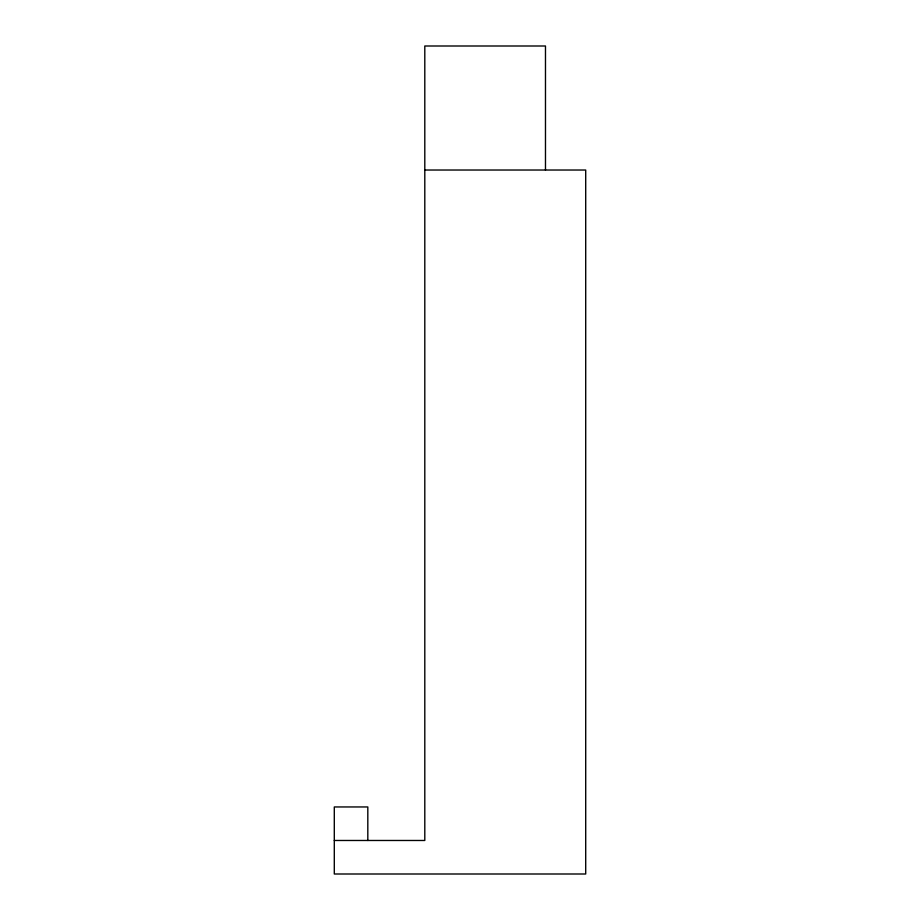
<?xml version="1.0" encoding="UTF-8"?>
<svg xmlns="http://www.w3.org/2000/svg" width="920" height="920" viewBox="0 0 920 920"><rect width="100%" height="100%" fill="white"/><g stroke="black" fill="none" stroke-linecap="round" stroke-linejoin="round"><path stroke-width="1.38" d="M424.798 170.027L585.707 170.027L585.707 874L334.293 874L334.293 806.955L367.816 806.955L367.816 840.477M334.293 840.477L424.798 840.477L424.798 46L545.479 46L545.479 170.027"/></g></svg>
